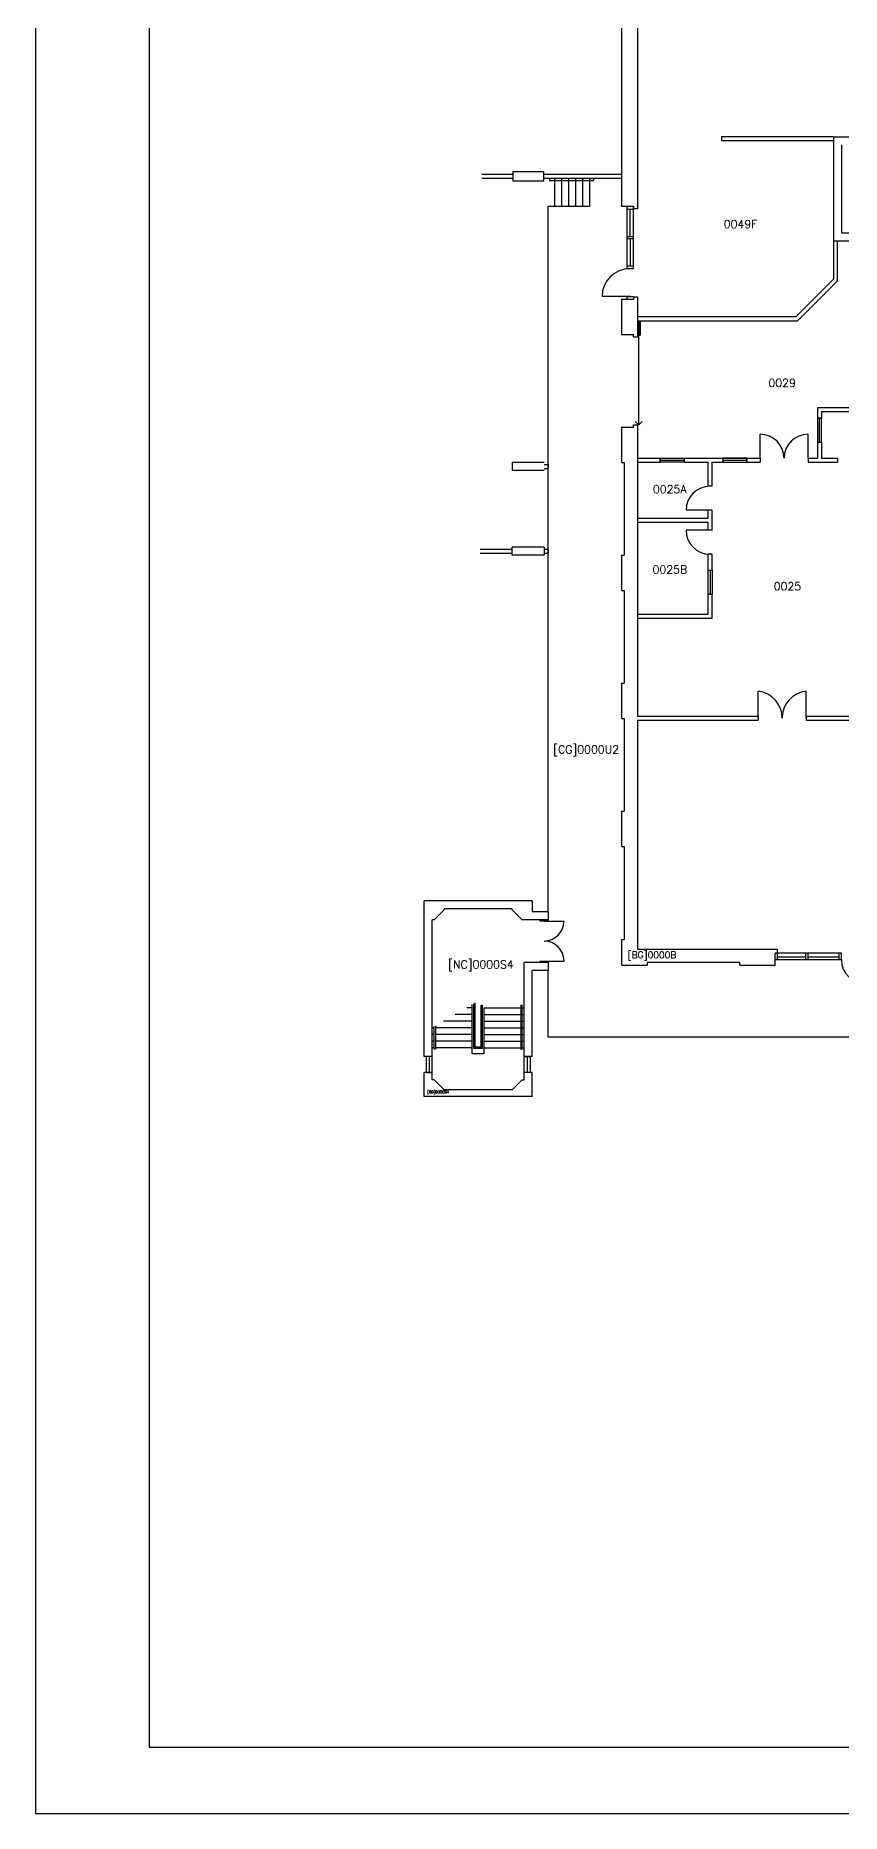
# Model space of a CAD drawing. Header units: inches. Extents: x 0 to 5461, y 0 to 4095.
# Drawn here: x 0 to 1209, y 0 to 2667 of the extents above; entities that cross this region are included whole.
import ezdxf
from ezdxf.enums import TextEntityAlignment as Align

# ---------------------------------------------------------------- set-up
doc = ezdxf.new("R2010")
doc.units = ezdxf.units.IN
doc.header["$LTSCALE"] = 48
doc.header["$MEASUREMENT"] = 0
for name, color, linetype in [('a-anno-mtlb', 7, 'Continuous'), ('a-area-iden', 7, 'Continuous'), ('a-door', 3, 'Continuous'), ('a-flor-hral', 4, 'Continuous'), ('a-flor-levl', 7, 'Continuous'), ('a-flor-strs', 9, 'Continuous'), ('a-glaz', 5, 'Continuous'), ('a-wall', 7, 'Continuous')]:
    doc.layers.add(name, color=color, linetype=linetype)
doc.styles.get("Standard").update_dxf_attribs({"font": 'romans.shx'})

# ---------------------------------------------------------------- blocks, each defined once
blk = doc.blocks.new('A-ANNO-MTLB')
at = {"layer": 'a-anno-mtlb'}
for points in [[(5460.6, 4095.5), (0, 4095.5), (0, 0), (5460.6, 0)], [(170.6, 99.5), (5375.3, 99.5), (5375.3, 3995.9), (170.6, 3995.9)]]:
    blk.add_lwpolyline(points, close=True, dxfattribs=at)
for tag, height, p in [('SYSTEM', 56.9, (5218.6, 3186.2)), ('ADDRESS', 28.4, (5336.8, 3182.1)), ('SCALE', 28.4, (5250.6, 2258.1)), ('DATE', 28.4, (5337.2, 2251.5)), ('BLDG_ID', 28.4, (5342.9, 1750.3)), ('BLDG_NAME', 56.9, (5221.1, 1198.2)), ('FLOOR_ID', 28.4, (5342.9, 1187)), ('FLOOR_NAME', 28.4, (5338, 698.6))]:
    blk.add_attdef(tag, text='', height=height, rotation=90, dxfattribs=at).set_placement(p, align=Align.MIDDLE_CENTER)
blk.add_attdef('NUMBER', text='', height=51.8, dxfattribs=at).set_placement((5264.6, 215.3), align=Align.MIDDLE_CENTER)

msp = doc.modelspace()

# ---------------------------------------------------------------- linework, layer by layer
at = {"layer": 'a-door'}
for p, q in [((891.6, 2275), (849.6, 2275)), ((902.6, 2237.5), (902.6, 2218)), ((902.6, 2237.5), (906.6, 2235.3)), ((902.6, 2237.5), (906.6, 2237.5)), ((906.6, 2235.3), (902.6, 2233)), ((902.6, 2235.3), (906.6, 2235.3)), ((902.6, 2233), (906.6, 2230.8)), ((902.6, 2233), (906.6, 2233)), ((906.6, 2230.8), (902.6, 2228.5)), ((902.6, 2230.8), (906.6, 2230.8)), ((902.6, 2228.5), (906.6, 2226.3)), ((902.6, 2228.5), (906.6, 2228.5)), ((906.6, 2226.3), (902.6, 2224)), ((902.6, 2226.3), (906.6, 2226.3)), ((902.6, 2224), (906.6, 2221.8)), ((902.6, 2224), (906.6, 2224)), ((906.6, 2221.8), (902.6, 2219.5)), ((902.6, 2221.8), (906.6, 2221.8)), ((902.6, 2219.5), (906.6, 2217.3)), ((902.6, 2219.5), (906.6, 2219.5)), ((902.6, 2217.3), (906.6, 2217.3)), ((904.6, 2082.7), (904.6, 2217.3)), ((906.6, 2237.5), (906.6, 2217.3)), ((899.3, 2087.5), (904.6, 2082.7)), ((910, 2087.5), (904.6, 2082.7)), ((1086.6, 2032.5), (1086.6, 2068.5)), ((1158.6, 2032.5), (1158.6, 2068.5)), ((1011.6, 1954.5), (975.6, 1954.5)), ((1011.6, 1924.5), (975.6, 1924.5)), ((1083.6, 1642.5), (1083.6, 1683)), ((1155.6, 1642.5), (1155.6, 1683)), ((762.6, 1338.5), (792.6, 1338.5)), ((762.6, 1278.5), (792.6, 1278.5))]:
    msp.add_line(p, q, dxfattribs=at)
for centre, radius, start, end in [((891.6, 2275), 42, 90, 180), ((1086.6, 2032.5), 36, 0, 90), ((1158.6, 2032.5), 36, 90, 180), ((1011.6, 1954.5), 36, 90, 180), ((1011.6, 1924.5), 36, 180, 270), ((1079.6, 1643.1), 40.1, 359.104, 84.1631), ((1159.7, 1643.1), 40.1, 95.8369, 180.896), ((762.6, 1338.5), 30, 270, 0), ((762.6, 1278.5), 30, 0, 90), ((1244.6, 1280.5), 36, 180, 270)]:
    msp.add_arc(centre, radius, start, end, dxfattribs=at)
at = {"layer": 'a-flor-hral'}
for p, q in [((770.6, 2452), (770.6, 2449)), ((770.6, 2449), (836.6, 2449)), ((836.6, 2452), (836.6, 2449)), ((830.6, 2410), (768.6, 2410)), ((654.6, 1139.5), (654.6, 1213.1)), ((657.1, 1147.5), (657.1, 1214.5)), ((659.1, 1149.5), (659.1, 1215.7)), ((668.1, 1149.5), (668.1, 1212.5)), ((668.1, 1212.5), (670.1, 1212.5)), ((670.1, 1147.5), (670.1, 1212.5)), ((672.6, 1139.5), (672.6, 1208.5)), ((727.6, 1212.5), (729.6, 1212.5)), ((727.6, 1212.5), (727.6, 1146.5)), ((729.6, 1146.5), (729.6, 1212.5)), ((597.6, 1146.5), (597.6, 1180.2)), ((599.6, 1181.4), (599.6, 1146.5)), ((670.1, 1147.5), (657.1, 1147.5)), ((668.1, 1149.5), (659.1, 1149.5)), ((599.6, 1146.5), (597.6, 1146.5)), ((672.6, 1139.5), (654.6, 1139.5)), ((727.6, 1146.5), (729.6, 1146.5))]:
    msp.add_line(p, q, dxfattribs=at)
at = {"layer": 'a-flor-levl'}
for p, q in [((768.6, 1352.5), (768.6, 2410)), ((768.6, 1164.5), (768.6, 1264.5)), ((1685.6, 1164.5), (768.6, 1164.5))]:
    msp.add_line(p, q, dxfattribs=at)
at = {"layer": 'a-flor-strs'}
for p, q in [((778.1, 2452), (778.1, 2410)), ((788.6, 2452), (788.6, 2410)), ((799.1, 2452), (799.1, 2410)), ((809.6, 2452), (809.6, 2410)), ((820.1, 2452), (820.1, 2410)), ((830.6, 2452), (830.6, 2410)), ((654.6, 1208.5), (646.7, 1208.5)), ((672.6, 1208.5), (727.6, 1208.5)), ((729.6, 1208.5), (732.6, 1208.5)), ((597.6, 1178.5), (594.6, 1178.5)), ((654.6, 1178.5), (599.6, 1178.5)), ((654.6, 1188.5), (612, 1188.5)), ((654.6, 1198.5), (629.4, 1198.5)), ((672.6, 1198.5), (727.6, 1198.5)), ((672.6, 1188.5), (727.6, 1188.5)), ((672.6, 1178.5), (727.6, 1178.5)), ((729.6, 1198.5), (732.6, 1198.5)), ((729.6, 1188.5), (732.6, 1188.5)), ((729.6, 1178.5), (732.6, 1178.5)), ((597.6, 1168.5), (594.6, 1168.5)), ((597.6, 1158.5), (594.6, 1158.5)), ((597.6, 1148.5), (594.6, 1148.5)), ((654.6, 1168.5), (599.6, 1168.5)), ((654.6, 1158.5), (599.6, 1158.5)), ((654.6, 1148.5), (599.6, 1148.5)), ((672.6, 1168.5), (727.6, 1168.5)), ((672.6, 1158.5), (727.6, 1158.5)), ((672.6, 1148.5), (727.6, 1148.5)), ((729.6, 1168.5), (732.6, 1168.5)), ((729.6, 1158.5), (732.6, 1158.5)), ((729.6, 1148.5), (732.6, 1148.5))]:
    msp.add_line(p, q, dxfattribs=at)
at = {"layer": 'a-glaz'}
for p, q in [((896.6, 2410), (886.6, 2410)), ((886.6, 2410), (886.6, 2317)), ((886.6, 2406), (896.6, 2406)), ((891.6, 2365), (891.6, 2406)), ((896.6, 2317), (896.6, 2410)), ((886.6, 2365), (896.6, 2365)), ((886.6, 2362), (896.6, 2362)), ((891.6, 2362), (891.6, 2321)), ((886.6, 2321), (896.6, 2321)), ((886.6, 2317), (896.6, 2317)), ((1178.6, 2092.5), (1172.6, 2092.5)), ((1172.6, 2092.5), (1172.6, 2056.5)), ((1175.6, 2056.5), (1175.6, 2092.5)), ((1178.6, 2056.5), (1178.6, 2092.5)), ((1172.6, 2056.5), (1178.6, 2056.5)), ((936.6, 2032.5), (972.6, 2032.5)), ((936.6, 2026.5), (936.6, 2032.5)), ((936.6, 2029.5), (972.6, 2029.5)), ((972.6, 2032.5), (972.6, 2026.5)), ((1066.6, 2032.5), (1030.6, 2032.5)), ((1030.6, 2032.5), (1030.6, 2026.5)), ((1030.6, 2029.5), (1066.6, 2029.5)), ((1066.6, 2026.5), (1066.6, 2032.5)), ((972.6, 2026.5), (936.6, 2026.5)), ((1030.6, 2026.5), (1066.6, 2026.5)), ((1008.6, 1864.5), (1014.6, 1864.5)), ((1008.6, 1828.5), (1008.6, 1864.5)), ((1011.6, 1864.5), (1011.6, 1828.5)), ((1014.6, 1864.5), (1014.6, 1828.5)), ((1014.6, 1828.5), (1008.6, 1828.5)), ((1109.1, 1280.5), (1109.1, 1290.5)), ((1208.6, 1290.5), (1109.1, 1290.5)), ((1208.6, 1280.5), (1109.1, 1280.5)), ((1112.6, 1280.5), (1112.6, 1290.5)), ((1155.4, 1284.5), (1112.6, 1284.5)), ((1155.4, 1280.5), (1155.4, 1290.5)), ((1158.9, 1280.5), (1158.9, 1290.5)), ((1205.1, 1284.5), (1158.9, 1284.5)), ((1205.1, 1280.5), (1205.1, 1290.5)), ((1208.6, 1280.5), (1208.6, 1290.5)), ((594.6, 1135.5), (585.6, 1135.5)), ((585.6, 1135.5), (585.6, 1111.5)), ((590.1, 1135.5), (590.1, 1111.5)), ((594.6, 1111.5), (594.6, 1135.5)), ((732.6, 1111.5), (732.6, 1135.5)), ((732.6, 1135.5), (741.6, 1135.5)), ((737.1, 1135.5), (737.1, 1111.5)), ((741.6, 1135.5), (741.6, 1111.5)), ((585.6, 1111.5), (594.6, 1111.5)), ((741.6, 1111.5), (732.6, 1111.5))]:
    msp.add_line(p, q, dxfattribs=at)
at = {"layer": 'a-wall'}
for p, q in [((878.6, 2832.5), (878.6, 2410)), ((902.6, 2808.5), (902.6, 2406.5)), ((1196.6, 2514.5), (1028.6, 2514.5)), ((1028.6, 2514.5), (1028.6, 2508.5)), ((1196.6, 2508.5), (1028.6, 2508.5)), ((1196.6, 2514.5), (1196.6, 2358.5)), ((1196.6, 2514.5), (1226.6, 2514.5)), ((1208.6, 2502.5), (1208.6, 2370.5)), ((715.6, 2458), (669.2, 2458)), ((761.6, 2462), (715.6, 2462)), ((715.6, 2462), (715.6, 2448)), ((761.6, 2462), (761.6, 2448)), ((878.6, 2458), (761.6, 2458)), ((715.6, 2452), (669.2, 2452)), ((761.6, 2448), (715.6, 2448)), ((878.6, 2452), (761.6, 2452)), ((896.6, 2410), (878.6, 2410)), ((896.6, 2410), (896.6, 2406.5)), ((902.6, 2406.5), (896.6, 2406.5)), ((1196.6, 2358.5), (1226.6, 2358.5)), ((1196.6, 2358.5), (1196.6, 2301)), ((1202.6, 2298.5), (1202.6, 2358.5)), ((1208.6, 2370.5), (1226.6, 2370.5)), ((1140.2, 2244.5), (1196.6, 2301)), ((1142.6, 2238.5), (1202.6, 2298.5)), ((878.6, 2271), (878.6, 2218)), ((878.6, 2271), (896.6, 2271)), ((886.6, 2275), (886.6, 2271)), ((886.6, 2275), (896.6, 2275)), ((896.6, 2275), (896.6, 2271)), ((896.6, 2274.5), (902.6, 2274.5)), ((902.6, 2274.5), (902.6, 2214.5)), ((1140.2, 2244.5), (902.6, 2244.5)), ((878.6, 2218), (896.6, 2218)), ((896.6, 2214.5), (896.6, 2218)), ((896.6, 2214.5), (902.6, 2214.5)), ((902.6, 2238.5), (1142.6, 2238.5)), ((1172.6, 2108.5), (1346.6, 2108.5)), ((1172.6, 2108.5), (1172.6, 2092.5)), ((896.6, 2082.5), (902.6, 2082.5)), ((896.6, 2079), (896.6, 2082.5)), ((902.6, 2082.5), (902.6, 1645.5)), ((1172.6, 2092.5), (1178.6, 2092.5)), ((1178.6, 2102.5), (1346.6, 2102.5)), ((1178.6, 2102.5), (1178.6, 2092.5)), ((878.6, 2079), (878.6, 2026)), ((878.6, 2079), (896.6, 2079)), ((1172.6, 2056.5), (1178.6, 2056.5)), ((1172.6, 2056.5), (1172.6, 2032.5)), ((1178.6, 2056.5), (1178.6, 2032.5)), ((902.6, 2032.5), (936.6, 2032.5)), ((936.6, 2032.5), (936.6, 2026.5)), ((972.6, 2032.5), (972.6, 2026.5)), ((972.6, 2032.5), (1086.6, 2032.5)), ((1030.6, 2032.5), (1030.6, 2026.5)), ((1066.6, 2032.5), (1066.6, 2026.5)), ((1086.6, 2032.5), (1086.6, 2026.5)), ((1158.6, 2032.5), (1158.6, 2026.5)), ((1158.6, 2032.5), (1172.6, 2032.5)), ((1178.6, 2032.5), (1202.6, 2032.5)), ((1202.6, 2032.5), (1202.6, 2026.5)), ((762.6, 2026), (714.6, 2026)), ((714.6, 2026), (714.6, 2014)), ((762.6, 2014), (714.6, 2014)), ((762.6, 2023), (768.6, 2023)), ((762.6, 2017), (768.6, 2017)), ((768.6, 2023), (768.6, 2017)), ((878.6, 2026), (882.6, 2026)), ((882.6, 2026), (882.6, 1887)), ((902.6, 2026.5), (936.6, 2026.5)), ((972.6, 2026.5), (1008.6, 2026.5)), ((1008.6, 1990.5), (1008.6, 2026.5)), ((1014.6, 2026.5), (1086.6, 2026.5)), ((1014.6, 1990.5), (1014.6, 2026.5)), ((1158.6, 2026.5), (1202.6, 2026.5)), ((1014.6, 1990.5), (1008.6, 1990.5)), ((1014.6, 1954.5), (1008.6, 1954.5)), ((1008.6, 1942.5), (1008.6, 1954.5)), ((1014.6, 1924.5), (1014.6, 1954.5)), ((902.6, 1942.5), (1008.6, 1942.5)), ((902.6, 1936.5), (1008.6, 1936.5)), ((1008.6, 1924.5), (1008.6, 1936.5)), ((1014.6, 1924.5), (1008.6, 1924.5)), ((666.6, 1896), (714.6, 1896)), ((762.6, 1899), (714.6, 1899)), ((714.6, 1887), (714.6, 1899)), ((762.6, 1899), (762.6, 1887)), ((762.6, 1896), (768.6, 1896)), ((768.6, 1896), (768.6, 1890)), ((666.6, 1890), (714.6, 1890)), ((762.6, 1887), (714.6, 1887)), ((762.6, 1890), (768.6, 1890)), ((878.6, 1887), (878.6, 1834)), ((878.6, 1887), (882.6, 1887)), ((1014.6, 1888.5), (1008.6, 1888.5)), ((1008.6, 1864.5), (1008.6, 1888.5)), ((1014.6, 1864.5), (1014.6, 1888.5)), ((1008.6, 1864.5), (1014.6, 1864.5)), ((878.6, 1834), (882.6, 1834)), ((882.6, 1834), (882.6, 1695)), ((1008.6, 1798.5), (1008.6, 1828.5)), ((1008.6, 1828.5), (1014.6, 1828.5)), ((1014.6, 1792.5), (1014.6, 1828.5)), ((902.6, 1798.5), (1008.6, 1798.5)), ((902.6, 1792.5), (1014.6, 1792.5)), ((878.6, 1695), (878.6, 1642)), ((878.6, 1695), (882.6, 1695)), ((878.6, 1642), (882.6, 1642)), ((882.6, 1642), (882.6, 1503)), ((902.6, 1645.5), (1083.6, 1645.5)), ((902.6, 1639.5), (902.6, 1296.5)), ((902.6, 1639.5), (1083.6, 1639.5)), ((1083.6, 1645.5), (1083.6, 1639.5)), ((1155.6, 1645.5), (1296.6, 1645.5)), ((1155.6, 1645.5), (1155.6, 1639.5)), ((1155.6, 1639.5), (1302.6, 1639.5)), ((878.6, 1503), (878.6, 1450)), ((878.6, 1503), (882.6, 1503)), ((878.6, 1450), (882.6, 1450)), ((882.6, 1450), (882.6, 1311)), ((582.6, 1135.5), (582.6, 1368.5)), ((744.6, 1368.5), (582.6, 1368.5)), ((744.6, 1368.5), (744.6, 1352.5)), ((594.6, 1135.5), (594.6, 1340.5)), ((597.6, 1340.5), (594.6, 1340.5)), ((597.6, 1340.5), (612.6, 1355.5)), ((714.6, 1356.5), (612.6, 1356.5)), ((612.6, 1355.5), (612.6, 1356.5)), ((612.6, 1355.5), (612.6, 1356.5)), ((714.6, 1355.5), (714.6, 1356.5)), ((714.6, 1355.5), (714.6, 1356.5)), ((729.6, 1340.5), (714.6, 1355.5)), ((768.6, 1340.5), (729.6, 1340.5)), ((768.6, 1352.5), (744.6, 1352.5)), ((756.6, 1340.5), (768.6, 1340.5)), ((756.6, 1338.5), (756.6, 1340.5)), ((768.6, 1338.5), (756.6, 1338.5)), ((768.6, 1352.5), (768.6, 1340.5)), ((768.6, 1340.5), (768.6, 1338.5)), ((878.6, 1311), (878.6, 1272.5)), ((878.6, 1311), (882.6, 1311)), ((902.6, 1296.5), (1112.6, 1296.5)), ((1112.6, 1290.5), (1109.1, 1290.5)), ((1109.1, 1272.5), (1109.1, 1290.5)), ((1112.6, 1290.5), (1112.6, 1296.5)), ((768.6, 1276.5), (732.6, 1276.5)), ((732.6, 1135.5), (732.6, 1276.5)), ((768.6, 1264.5), (744.6, 1264.5)), ((744.6, 1135.5), (744.6, 1264.5)), ((756.6, 1278.5), (768.6, 1278.5)), ((756.6, 1276.5), (756.6, 1278.5)), ((768.6, 1276.5), (756.6, 1276.5)), ((768.6, 1278.5), (768.6, 1276.5)), ((768.6, 1276.5), (768.6, 1264.5)), ((878.6, 1272.5), (917.1, 1272.5)), ((1056.1, 1276.5), (917.1, 1276.5)), ((917.1, 1276.5), (917.1, 1272.5)), ((1056.1, 1272.5), (1056.1, 1276.5)), ((1056.1, 1272.5), (1109.1, 1272.5)), ((594.6, 1135.5), (582.6, 1135.5)), ((744.6, 1135.5), (732.6, 1135.5)), ((582.6, 1075.5), (582.6, 1111.5)), ((594.6, 1111.5), (582.6, 1111.5)), ((594.6, 1100.5), (594.6, 1111.5)), ((597.6, 1100.5), (594.6, 1100.5)), ((597.6, 1100.5), (612.6, 1085.5)), ((729.6, 1100.5), (714.6, 1085.5)), ((729.6, 1100.5), (732.6, 1100.5)), ((744.6, 1111.5), (732.6, 1111.5)), ((732.6, 1100.5), (732.6, 1111.5)), ((744.6, 1075.5), (744.6, 1111.5)), ((744.6, 1075.5), (582.6, 1075.5)), ((714.6, 1085.5), (612.6, 1085.5))]:
    msp.add_line(p, q, dxfattribs=at)

# ---------------------------------------------------------------- block references
at = {"layer": 'a-anno-mtlb'}
msp.add_blockref('A-ANNO-MTLB', (0, 0), dxfattribs=at)

# ---------------------------------------------------------------- texts
at = {"layer": 'a-area-iden', "attachment_point": 5}
for s, insert, char_height in [('0049F', (1057.3, 2383.7), 12), ('0029', (1119.7, 2145.6), 12), ('0025A', (951.1, 1986.2), 12), ('0025B', (951.3, 1865.7), 12), ('0025', (1127.6, 1840.5), 12), ('[CG]0000U2', (825.8, 1593.8), 12), ('[NC]0000S4', (668, 1271.3), 12), ('[BG]0000B', (924.5, 1285.9), 10), ('[BG]0000S4', (603.9, 1081.4), 4)]:
    msp.add_mtext(s, dxfattribs=dict(at, insert=insert, char_height=char_height))

doc.saveas('drawing.dxf')
